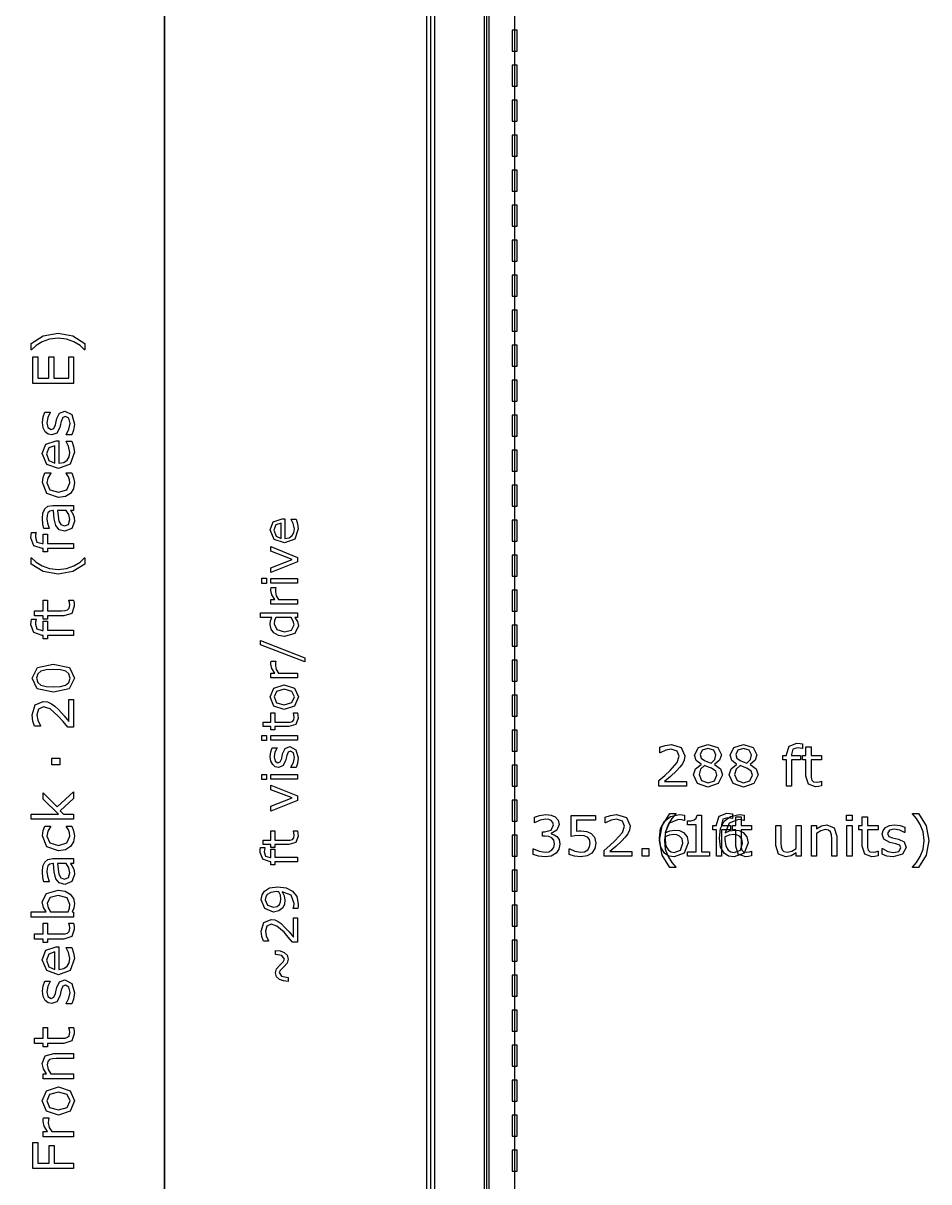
# Model space of a CAD drawing. Extents: x -17 to 192, y 167 to 459.
# Drawn here: x 138.58 to 172.82, y 370.01 to 413.81 of the extents above; entities that cross this region are included whole.
import ezdxf

# ---------------------------------------------------------------- set-up
doc = ezdxf.new("R2010")
doc.units = 0
doc.header["$MEASUREMENT"] = 0
doc.layers.add('Layer 1', color=7, linetype='Continuous')

msp = doc.modelspace()

# ---------------------------------------------------------------- linework, layer by layer
at = {"layer": 'Layer 1', "color": 7}
for points in [[(94.562067, 443.071168), (94.562067, 323.426942), (154.145953, 323.426942), (154.145953, 443.071168), (94.562067, 443.071168)], [(156.011469, 442.912522), (156.011469, 323.585589), (156.196471, 323.585589), (156.196471, 442.912522), (156.011469, 442.912522)], [(94.879361, 442.753876), (153.828659, 442.753876), (153.828659, 323.744236), (94.879361, 323.744236), (94.879361, 442.753876)]]:
    msp.add_lwpolyline(points, close=True, dxfattribs=at)
for points in [[(156.10397, 442.912522), (156.10397, 323.585589)], [(137.053994, 436.033364), (143.933152, 436.033364), (143.933152, 338.66682), (137.053994, 338.66682), (137.053994, 436.033364)], [(143.933152, 436.033364), (153.987306, 436.033364), (153.987306, 338.66682), (143.933152, 338.66682), (143.933152, 436.033364)], [(157.162302, 436.033364), (157.162302, 338.66682)], [(157.069801, 413.543809), (157.069801, 412.75006), (157.254803, 412.75006), (157.254803, 413.543809), (157.069801, 413.543809)], [(157.069801, 412.220894), (157.069801, 411.427145), (157.254803, 411.427145), (157.254803, 412.220894), (157.069801, 412.220894)], [(157.069801, 410.897979), (157.069801, 410.10423), (157.254803, 410.10423), (157.254803, 410.897979), (157.069801, 410.897979)], [(157.069801, 409.575064), (157.069801, 408.781315), (157.254803, 408.781315), (157.254803, 409.575064), (157.069801, 409.575064)], [(157.069801, 408.252149), (157.069801, 407.4584), (157.254803, 407.4584), (157.254803, 408.252149), (157.069801, 408.252149)], [(157.069801, 406.929234), (157.069801, 406.135485), (157.254803, 406.135485), (157.254803, 406.929234), (157.069801, 406.929234)], [(157.069801, 405.606319), (157.069801, 404.81257), (157.254803, 404.81257), (157.254803, 405.606319), (157.069801, 405.606319)], [(157.069801, 404.283404), (157.069801, 403.489655), (157.254803, 403.489655), (157.254803, 404.283404), (157.069801, 404.283404)], [(157.069801, 402.960489), (157.069801, 402.16674), (157.254803, 402.16674), (157.254803, 402.960489), (157.069801, 402.960489)], [(139.902461, 402.088522), (140.461602, 401.987237), (140.919452, 401.703017), (140.919452, 401.466339), (140.909107, 401.466339), (140.734442, 401.625502), (140.504999, 401.767094), (140.225946, 401.868381), (139.90245, 401.906621), (139.57999, 401.868381), (139.299905, 401.767094), (139.070461, 401.625502), (138.895797, 401.466339), (138.885452, 401.466339), (138.885452, 401.703017), (139.343305, 401.987237), (139.902443, 402.088522), (139.902461, 402.088522)], [(157.069801, 401.637574), (157.069801, 400.843825), (157.254803, 400.843825), (157.254803, 401.637574), (157.069801, 401.637574)], [(140.49364, 401.196586), (140.49364, 400.182696), (138.954717, 400.182696), (138.954717, 401.196586), (139.136618, 401.196586), (139.136618, 400.387336), (139.558297, 400.387336), (139.558297, 401.196586), (139.740198, 401.196586), (139.740198, 400.387336), (140.311739, 400.387336), (140.311739, 401.196586), (140.49364, 401.196586)], [(157.069801, 400.314659), (157.069801, 399.52091), (157.254803, 399.52091), (157.254803, 400.314659), (157.069801, 400.314659)], [(140.160845, 399.145036), (140.420261, 399.013777), (140.521546, 398.657211), (140.491574, 398.421566), (140.424393, 398.242766), (140.206319, 398.242766), (140.206319, 398.253111), (140.316906, 398.45775), (140.357213, 398.673758), (140.315872, 398.874262), (140.18565, 398.94661), (140.082295, 398.907335), (140.022352, 398.756441), (140.000656, 398.647919), (139.973785, 398.526997), (139.855961, 398.310989), (139.663725, 398.247944), (139.529367, 398.276884), (139.416713, 398.3668), (139.34023, 398.513561), (139.311293, 398.714065), (139.337142, 398.922837), (139.398118, 399.09957), (139.605858, 399.09957), (139.605858, 399.089225), (139.513873, 398.908359), (139.475633, 398.699584), (139.516974, 398.519753), (139.637897, 398.44637), (139.745383, 398.490813), (139.804295, 398.631372), (139.829087, 398.751263), (139.851815, 398.862882), (139.958267, 399.071654), (140.16084, 399.145036), (140.160845, 399.145036)], [(157.069801, 398.991744), (157.069801, 398.197995), (157.254803, 398.197995), (157.254803, 398.991744), (157.069801, 398.991744)], [(139.936568, 398.025726), (139.936568, 397.175134), (140.122605, 397.207172), (140.251795, 397.295022), (140.326209, 397.422146), (140.351001, 397.585444), (140.304492, 397.822121), (140.211473, 397.992653), (140.211473, 398.002998), (140.423346, 398.002998), (140.492592, 397.802495), (140.520498, 397.587521), (140.365468, 397.138971), (139.92312, 396.977739), (139.473535, 397.131734), (139.307136, 397.538946), (139.443563, 397.898612), (139.831135, 398.025736), (139.936568, 398.025726)], [(139.78774, 397.836591), (139.551063, 397.759076), (139.467346, 397.528598), (139.559331, 397.27952), (139.78774, 397.175134), (139.78774, 397.836591)], [(157.069801, 397.668829), (157.069801, 396.87508), (157.254803, 396.87508), (157.254803, 397.668829), (157.069801, 397.668829)], [(140.421292, 396.810298), (140.49364, 396.625296), (140.51949, 396.440294), (140.483316, 396.210851), (140.371694, 396.032051), (140.183591, 395.915264), (139.917976, 395.873923), (139.473559, 396.02895), (139.31233, 396.440294), (139.340233, 396.634599), (139.408448, 396.810298), (139.624453, 396.810298), (139.624453, 396.799953), (139.518001, 396.615983), (139.480792, 396.432015), (139.592415, 396.170533), (139.917976, 396.07545), (140.239402, 396.168467), (140.351024, 396.432015), (140.33552, 396.551906), (140.295213, 396.661459), (140.249737, 396.74104), (140.207364, 396.799953), (140.207364, 396.810298), (140.421292, 396.810298)], [(157.069801, 396.345914), (157.069801, 395.552165), (157.254803, 395.552165), (157.254803, 396.345914), (157.069801, 396.345914)], [(140.49364, 395.582466), (140.49364, 395.389199), (140.370651, 395.389199), (140.420261, 395.318917), (140.46987, 395.234169), (140.509142, 395.122547), (140.525678, 394.974753), (140.422327, 394.71017), (140.158776, 394.601649), (139.946903, 394.65746), (139.818747, 394.818692), (139.755702, 395.071905), (139.730911, 395.389199), (139.700939, 395.389199), (139.591383, 395.365439), (139.523171, 395.299293), (139.491132, 395.200075), (139.482877, 395.079152), (139.503541, 394.908621), (139.561419, 394.714316), (139.561419, 394.703971), (139.364016, 394.703971), (139.329909, 394.868303), (139.311309, 395.080176), (139.331972, 395.292049), (139.400187, 395.449145), (139.523176, 395.548364), (139.710244, 395.582469), (140.49364, 395.582466)], [(140.20942, 395.389199), (139.887994, 395.389199), (139.903498, 395.179392), (139.93347, 394.989223), (140.007884, 394.853831), (140.145343, 394.802155), (140.295205, 394.862099), (140.344815, 395.045032), (140.30554, 395.232102), (140.209422, 395.389199), (140.20942, 395.389199)], [(148.472901, 395.076858), (148.472901, 394.332589), (148.635683, 394.360624), (148.748727, 394.437491), (148.813838, 394.548724), (148.835534, 394.69161), (148.794838, 394.898704), (148.713447, 395.047918), (148.713447, 395.056967), (148.898838, 395.056967), (148.959427, 394.881527), (148.983848, 394.693425), (148.848196, 394.300942), (148.461141, 394.159867), (148.067753, 394.294611), (147.922156, 394.650919), (148.041528, 394.96563), (148.380655, 395.076864), (148.472901, 395.076858)], [(148.342679, 394.911364), (148.135585, 394.843538), (148.062335, 394.641871), (148.142821, 394.423926), (148.342679, 394.332589), (148.342679, 394.911364)], [(157.069801, 395.022999), (157.069801, 394.22925), (157.254803, 394.22925), (157.254803, 395.022999), (157.069801, 395.022999)], [(139.073573, 394.562377), (139.073573, 394.552032), (139.054973, 394.468317), (139.044627, 394.377367), (139.100436, 394.195466), (139.299908, 394.139655), (139.339182, 394.139655), (139.339182, 394.490021), (139.50248, 394.490021), (139.50248, 394.145857), (140.49364, 394.145857), (140.49364, 393.951552), (139.502488, 393.951552), (139.502488, 393.820295), (139.33919, 393.820295), (139.33919, 393.951552), (139.30095, 393.951552), (138.985723, 394.053872), (138.875136, 394.349461), (138.881327, 394.466248), (138.895799, 394.562369), (139.073573, 394.562377)], [(147.950197, 394.025114), (148.96034, 393.616355), (148.96034, 393.445434), (147.950197, 393.039387), (147.950197, 393.223872), (148.75415, 393.536774), (147.950197, 393.84696), (147.950197, 394.025114)], [(140.919452, 393.598093), (140.919452, 393.361416), (140.461602, 393.077196), (139.902461, 392.975911), (139.343323, 393.077196), (138.88547, 393.361416), (138.88547, 393.598093), (138.895815, 393.598093), (139.07048, 393.437899), (139.299924, 393.297339), (139.580008, 393.196052), (139.902469, 393.157811), (140.225964, 393.19502), (140.505017, 393.297339), (140.734461, 393.438931), (140.909125, 393.598093), (140.919452, 393.598093)], [(157.069801, 393.700084), (157.069801, 392.906335), (157.254803, 392.906335), (157.254803, 393.700084), (157.069801, 393.700084)], [(147.781086, 392.825963), (147.781086, 392.634244), (147.604738, 392.634244), (147.604738, 392.825963), (147.781086, 392.825963)], [(148.96034, 392.815113), (148.96034, 392.645097), (147.950197, 392.645097), (147.950197, 392.815113), (148.96034, 392.815113)], [(148.135585, 392.48322), (148.135585, 392.474171), (148.122937, 392.400017), (148.118413, 392.315914), (148.153682, 392.163985), (148.243212, 392.022909), (148.96034, 392.022909), (148.96034, 391.852893), (147.950197, 391.852893), (147.950197, 392.022909), (148.099411, 392.022909), (147.984561, 392.201063), (147.950197, 392.359321), (147.952922, 392.42353), (147.961071, 392.483215), (148.135585, 392.48322)], [(140.483305, 392.001295), (140.507065, 391.881405), (140.516378, 391.766684), (140.421292, 391.497966), (140.116403, 391.405984), (139.502488, 391.405984), (139.502488, 391.274724), (139.33919, 391.274724), (139.33919, 391.405984), (139.007427, 391.405984), (139.007427, 391.600285), (139.33919, 391.600285), (139.33919, 392.001295), (139.502488, 392.001295), (139.502488, 391.600285), (140.028553, 391.600285), (140.171179, 391.604413), (140.266263, 391.63335), (140.327241, 391.695363), (140.345841, 391.81732), (140.3324, 391.916539), (140.308641, 391.990953), (140.308641, 392.001298), (140.483305, 392.001295)], [(157.069801, 392.377169), (157.069801, 391.58342), (157.254803, 391.58342), (157.254803, 392.377169), (157.069801, 392.377169)], [(139.073573, 391.278859), (139.073573, 391.268514), (139.054973, 391.184797), (139.044627, 391.093847), (139.100436, 390.911946), (139.299908, 390.856135), (139.339182, 390.856135), (139.339182, 391.206501), (139.50248, 391.206501), (139.50248, 390.862337), (140.49364, 390.862337), (140.49364, 390.668035), (139.502488, 390.668035), (139.502488, 390.536775), (139.33919, 390.536775), (139.33919, 390.668035), (139.30095, 390.668035), (138.985723, 390.770352), (138.875136, 391.065941), (138.881327, 391.182731), (138.895799, 391.278849), (139.073573, 391.278859)], [(148.96034, 391.518294), (148.96034, 391.348278), (148.854533, 391.348278), (148.953106, 391.195444), (148.988375, 391.022717), (148.849107, 390.735139), (148.462956, 390.629332), (148.234158, 390.665503), (148.063237, 390.764981), (147.958335, 390.907866), (147.922161, 391.077882), (147.939333, 391.218958), (147.990881, 391.348278), (147.553182, 391.348278), (147.553182, 391.518294), (148.96034, 391.518294)], [(148.711648, 391.348278), (148.131968, 391.348278), (148.089465, 391.225289), (148.077718, 391.10682), (148.177195, 390.884353), (148.459349, 390.804772), (148.733362, 390.866266), (148.826509, 391.063412), (148.794857, 391.209914), (148.711658, 391.348278), (148.711648, 391.348278)], [(157.069801, 391.054254), (157.069801, 390.260505), (157.254803, 390.260505), (157.254803, 391.054254), (157.069801, 391.054254)], [(147.553187, 390.46836), (149.235252, 389.819949), (149.235252, 389.663501), (147.553187, 390.309197), (147.553187, 390.46836)], [(139.723661, 389.58284), (140.332408, 389.452618), (140.525678, 389.050573), (140.32931, 388.64543), (139.72573, 388.518309), (139.120081, 388.647499), (138.923713, 389.050573), (139.123182, 389.454684), (139.723661, 389.58284), (139.723661, 389.58284)], [(140.192883, 389.311023), (139.996512, 389.359598), (139.723661, 389.373039), (139.45081, 389.359598), (139.254442, 389.309989), (139.134551, 389.21077), (139.094245, 389.050573), (139.134551, 388.889344), (139.256508, 388.789091), (139.455977, 388.740516), (139.72573, 388.728107), (139.99548, 388.739484), (140.189782, 388.788062), (140.312774, 388.884179), (140.355147, 389.050576), (140.31484, 389.211807), (140.192883, 389.311026), (140.192883, 389.311023)], [(148.135579, 389.697865), (148.135579, 389.688816), (148.122932, 389.614661), (148.118408, 389.530556), (148.153677, 389.37863), (148.243206, 389.237551), (148.96034, 389.237551), (148.96034, 389.067535), (147.950197, 389.067535), (147.950197, 389.237551), (148.099411, 389.237551), (147.984561, 389.415706), (147.950197, 389.573966), (147.952922, 389.638172), (147.961071, 389.697859), (148.135579, 389.697865)], [(157.069801, 389.731339), (157.069801, 388.93759), (157.254803, 388.93759), (157.254803, 389.731339), (157.069801, 389.731339)], [(148.455714, 388.804381), (148.845485, 388.677773), (148.98837, 388.338646), (148.845485, 387.997713), (148.455714, 387.872009), (148.065946, 387.997713), (147.922156, 388.338646), (148.065946, 388.677773), (148.455714, 388.804381), (148.455714, 388.804381)], [(148.455714, 388.628939), (148.164519, 388.55207), (148.068658, 388.338646), (148.164519, 388.123413), (148.455714, 388.047452), (148.7442, 388.124318), (148.841868, 388.338646), (148.745102, 388.551165), (148.455714, 388.628939), (148.455714, 388.628939)], [(140.49364, 388.239256), (140.49364, 387.19746), (140.277632, 387.19746), (140.091598, 387.4145), (139.906596, 387.618105), (139.601707, 387.889924), (139.356759, 387.963304), (139.16969, 387.883722), (139.101478, 387.663581), (139.134551, 387.459977), (139.235836, 387.246035), (139.235836, 387.23569), (139.018796, 387.23569), (138.95265, 387.431026), (138.922678, 387.668738), (139.037399, 388.039773), (139.346424, 388.174131), (139.510756, 388.151404), (139.654414, 388.08629), (139.780507, 387.991207), (139.917966, 387.859947), (140.128804, 387.631538), (140.316906, 387.411397), (140.316906, 388.239253), (140.49364, 388.239256)], [(157.069801, 388.408424), (157.069801, 387.614675), (157.254803, 387.614675), (157.254803, 388.408424), (157.069801, 388.408424)], [(148.951291, 387.738167), (148.972087, 387.633265), (148.980237, 387.532883), (148.897036, 387.297756), (148.630257, 387.217269), (148.093082, 387.217269), (148.093082, 387.102419), (147.950197, 387.102419), (147.950197, 387.217269), (147.659904, 387.217269), (147.659904, 387.387285), (147.950197, 387.387285), (147.950197, 387.738167), (148.093082, 387.738167), (148.093082, 387.387285), (148.553388, 387.387285), (148.678186, 387.39091), (148.761387, 387.416231), (148.814743, 387.470491), (148.831014, 387.577203), (148.819267, 387.664021), (148.798471, 387.729132), (148.798471, 387.738181), (148.951291, 387.738167)], [(147.781086, 386.888091), (147.781086, 386.696372), (147.604738, 386.696372), (147.604738, 386.888091), (147.781086, 386.888091)], [(148.96034, 386.877238), (148.96034, 386.707225), (147.950197, 386.707225), (147.950197, 386.877238), (148.96034, 386.877238)], [(157.069801, 387.085509), (157.069801, 386.29176), (157.254803, 386.29176), (157.254803, 387.085509), (157.069801, 387.085509)], [(148.669143, 386.46215), (148.896131, 386.347297), (148.984758, 386.035301), (148.958538, 385.829114), (148.899758, 385.672663), (148.708941, 385.672663), (148.708941, 385.681712), (148.805707, 385.860771), (148.840976, 386.049776), (148.804802, 386.225218), (148.690857, 386.288522), (148.600422, 386.254156), (148.547972, 386.122123), (148.528974, 386.027167), (148.505453, 385.92136), (148.402358, 385.732356), (148.234152, 385.67719), (148.11659, 385.702511), (148.018017, 385.78119), (147.951096, 385.909605), (147.925775, 386.085045), (147.948397, 386.267721), (148.001753, 386.422364), (148.183524, 386.422364), (148.183524, 386.413316), (148.103041, 386.255055), (148.069579, 386.072379), (148.105753, 385.915024), (148.21156, 385.850817), (148.305611, 385.889703), (148.357157, 386.012695), (148.378853, 386.117596), (148.398749, 386.215265), (148.491896, 386.397941), (148.669145, 386.46215), (148.669143, 386.46215)], [(163.662156, 384.968845), (162.620361, 384.968845), (162.620361, 385.184853), (162.837401, 385.370887), (163.041006, 385.555889), (163.312822, 385.860778), (163.386204, 386.105726), (163.306623, 386.292795), (163.086479, 386.361007), (162.882875, 386.327934), (162.668936, 386.226649), (162.65859, 386.226649), (162.65859, 386.443689), (162.853927, 386.509835), (163.091639, 386.539807), (163.462674, 386.425086), (163.597032, 386.116061), (163.574304, 385.951729), (163.509193, 385.808071), (163.41411, 385.681978), (163.28285, 385.544519), (163.054441, 385.333681), (162.8343, 385.145579), (163.662156, 385.145579), (163.662156, 384.968845)], [(165.019176, 385.397758), (164.863115, 385.065997), (164.472442, 384.933706), (164.073498, 385.062896), (163.925705, 385.393625), (164.000119, 385.625135), (164.209925, 385.7905), (164.209925, 385.796691), (164.025958, 385.941383), (163.967046, 386.137754), (164.109672, 386.427142), (164.472442, 386.542897), (164.840376, 386.432309), (164.977835, 386.15119), (164.912724, 385.945519), (164.72152, 385.788423), (164.72152, 385.782231), (164.942696, 385.629268), (165.019176, 385.397758), (165.019176, 385.397758)], [(164.774231, 386.149134), (164.688447, 386.324833), (164.471407, 386.390979), (164.257468, 386.328968), (164.174786, 386.161535), (164.216127, 386.032344), (164.343249, 385.936227), (164.452805, 385.887652), (164.593364, 385.838042), (164.734956, 385.979634), (164.774231, 386.149134), (164.774231, 386.149134)], [(166.364829, 385.397755), (166.208768, 385.065995), (165.818093, 384.933703), (165.419152, 385.062894), (165.271358, 385.393622), (165.345772, 385.625133), (165.555579, 385.790497), (165.555579, 385.796688), (165.371609, 385.941381), (165.312699, 386.137752), (165.455325, 386.427139), (165.818093, 386.542894), (166.18603, 386.432306), (166.323488, 386.151187), (166.258377, 385.945516), (166.067174, 385.78842), (166.067174, 385.782229), (166.288349, 385.629265), (166.364829, 385.397755), (166.364829, 385.397755)], [(166.119884, 386.149131), (166.034101, 386.32483), (165.817061, 386.390976), (165.603119, 386.328966), (165.520437, 386.161532), (165.561778, 386.032342), (165.688902, 385.936224), (165.798455, 385.887649), (165.939015, 385.83804), (166.080609, 385.979631), (166.119884, 386.149131), (166.119884, 386.149131)], [(168.047411, 386.38891), (168.037065, 386.38891), (167.953351, 386.40751), (167.862401, 386.417855), (167.6805, 386.362046), (167.624689, 386.162575), (167.624689, 386.1233), (167.975055, 386.1233), (167.975055, 385.960002), (167.630891, 385.960002), (167.630891, 384.968845), (167.436586, 384.968845), (167.436586, 385.959997), (167.305329, 385.959997), (167.305329, 386.123295), (167.436586, 386.123295), (167.436586, 386.161535), (167.538906, 386.476762), (167.834495, 386.587349), (167.951282, 386.581158), (168.0474, 386.566686), (168.047411, 386.38891)], [(168.769847, 384.979177), (168.649959, 384.955417), (168.535236, 384.946104), (168.26652, 385.04119), (168.174535, 385.34608), (168.174535, 385.959994), (168.043278, 385.959994), (168.043278, 386.123292), (168.174535, 386.123292), (168.174535, 386.455055), (168.368839, 386.455055), (168.368839, 386.123292), (168.769847, 386.123292), (168.769847, 385.959994), (168.368839, 385.959994), (168.368839, 385.433929), (168.372967, 385.291303), (168.401907, 385.19622), (168.463917, 385.135241), (168.585874, 385.116641), (168.685093, 385.130082), (168.759507, 385.153841), (168.769852, 385.153841), (168.769847, 384.979177)], [(139.965509, 386.02544), (139.965509, 385.778428), (139.67302, 385.778428), (139.67302, 386.02544), (139.965509, 386.02544)], [(147.781086, 385.414927), (147.781086, 385.223208), (147.604738, 385.223208), (147.604738, 385.414927), (147.781086, 385.414927)], [(157.069801, 385.762594), (157.069801, 384.968845), (157.254803, 384.968845), (157.254803, 385.762594), (157.069801, 385.762594)], [(164.806269, 385.378123), (164.763896, 385.530049), (164.600598, 385.645804), (164.494146, 385.68818), (164.34015, 385.742957), (164.190288, 385.605498), (164.134477, 385.409127), (164.230595, 385.178651), (164.474508, 385.087701), (164.715319, 385.165216), (164.806269, 385.378123), (164.806269, 385.378123)], [(166.151922, 385.378121), (166.109549, 385.530047), (165.946251, 385.645802), (165.839796, 385.688177), (165.685801, 385.742954), (165.535941, 385.605495), (165.48013, 385.409124), (165.576248, 385.178649), (165.820162, 385.087698), (166.060972, 385.165213), (166.151922, 385.378121), (166.151922, 385.378121)], [(148.96034, 385.404074), (148.96034, 385.234059), (147.950197, 385.234059), (147.950197, 385.404074), (148.96034, 385.404074)], [(147.950197, 385.009785), (148.96034, 384.601025), (148.96034, 384.430105), (147.950197, 384.024057), (147.950197, 384.208543), (148.75415, 384.521444), (147.950197, 384.83163), (147.950197, 385.009785)], [(140.49364, 384.759368), (140.49364, 384.503053), (139.988244, 384.040033), (140.108135, 383.913943), (140.49364, 383.913943), (140.49364, 383.719641), (138.88547, 383.719641), (138.88547, 383.913943), (139.916931, 383.913943), (139.33919, 384.47515), (139.33919, 384.720096), (139.872489, 384.183693), (140.49364, 384.759368)], [(157.069801, 384.439679), (157.069801, 383.64593), (157.254803, 383.64593), (157.254803, 384.439679), (157.069801, 384.439679)], [(158.76427, 383.064054), (158.845918, 382.952434), (158.877956, 382.778802), (158.839716, 382.585532), (158.732229, 382.432568), (158.549296, 382.325081), (158.319853, 382.290977), (158.067671, 382.32198), (157.864066, 382.388126), (157.864066, 382.604134), (157.879571, 382.604134), (158.086276, 382.508017), (158.315717, 382.469777), (158.454211, 382.491472), (158.573066, 382.555552), (158.643348, 382.655802), (158.667107, 382.794296), (158.640236, 382.930722), (158.567889, 383.016503), (158.455234, 383.059913), (158.312608, 383.072322), (158.219589, 383.072322), (158.219589, 383.243888), (158.291936, 383.243888), (158.542049, 383.308999), (158.636101, 383.501237), (158.612341, 383.598387), (158.546195, 383.667634), (158.45111, 383.704842), (158.336389, 383.715187), (158.127617, 383.680048), (157.918843, 383.580829), (157.908497, 383.580829), (157.908497, 383.796835), (158.103834, 383.862981), (158.341546, 383.893987), (158.539983, 383.873323), (158.695013, 383.807177), (158.807667, 383.687287), (158.845907, 383.522957), (158.754957, 383.298681), (158.542049, 383.178793), (158.542049, 383.16432), (158.655738, 383.129181), (158.764259, 383.064067), (158.76427, 383.064054)], [(160.232912, 382.811874), (160.193637, 382.606201), (160.086151, 382.440836), (159.908385, 382.329217), (159.670673, 382.290977), (159.427794, 382.317848), (159.230391, 382.380893), (159.230391, 382.598967), (159.244864, 382.598967), (159.443301, 382.506982), (159.666543, 382.469777), (159.808137, 382.49044), (159.931126, 382.562788), (159.999341, 382.66924), (160.0231, 382.812901), (159.995195, 382.947262), (159.919746, 383.035111), (159.788489, 383.089888), (159.616923, 383.106424), (159.441224, 383.094015), (159.296532, 383.069224), (159.296532, 383.861941), (160.222572, 383.861941), (160.222572, 383.681072), (159.496001, 383.681072), (159.496001, 383.271796), (159.586951, 383.277988), (159.667567, 383.280104), (159.886673, 383.258409), (160.059274, 383.183995), (160.18743, 383.037233), (160.232907, 382.811925), (160.232912, 382.811874)], [(161.590966, 382.323015), (160.549171, 382.323015), (160.549171, 382.539023), (160.766211, 382.725057), (160.969815, 382.910059), (161.241635, 383.214948), (161.315014, 383.459896), (161.235433, 383.646965), (161.015292, 383.715177), (160.811687, 383.682104), (160.597746, 383.580819), (160.5874, 383.580819), (160.5874, 383.797859), (160.782737, 383.864005), (161.020449, 383.893977), (161.391484, 383.779256), (161.525845, 383.470231), (161.503117, 383.305899), (161.438006, 383.162241), (161.34292, 383.036148), (161.211663, 382.898689), (160.983254, 382.687851), (160.76311, 382.499749), (161.590966, 382.499749), (161.590966, 382.323015)], [(163.729334, 382.822209), (163.574304, 382.43877), (163.196035, 382.290977), (162.98933, 382.326116), (162.824997, 382.430502), (162.687539, 382.657879), (162.639996, 382.998943), (162.683406, 383.36171), (162.823965, 383.642829), (163.058576, 383.82473), (163.393438, 383.890876), (163.495758, 383.885716), (163.579474, 383.867116), (163.579474, 383.669711), (163.569129, 383.669711), (163.48128, 383.698651), (163.362424, 383.713123), (163.007925, 383.573596), (162.853929, 383.198425), (163.024461, 383.278009), (163.219797, 383.305912), (163.392396, 383.287312), (163.546393, 383.214964), (163.682818, 383.055801), (163.729326, 382.822225), (163.729334, 382.822209)], [(163.263213, 381.897203), (163.026535, 381.897203), (162.742315, 382.355053), (162.64103, 382.914194), (162.742315, 383.473332), (163.026535, 383.931185), (163.263213, 383.931185), (163.263213, 383.92084), (163.103016, 383.746175), (162.962456, 383.516731), (162.861171, 383.236647), (162.822931, 382.914186), (162.860139, 382.590691), (162.962456, 382.311638), (163.10405, 382.082194), (163.263213, 381.90753), (163.263213, 381.897203)], [(164.535487, 382.323015), (163.702463, 382.323015), (163.702463, 382.480111), (164.022857, 382.480111), (164.022857, 383.511572), (163.702463, 383.511572), (163.702463, 383.652132), (163.841988, 383.662477), (163.954642, 383.694515), (164.029056, 383.759629), (164.061097, 383.867116), (164.221294, 383.867116), (164.221294, 382.480122), (164.535487, 382.480122), (164.535487, 382.323015)], [(165.400549, 383.743095), (165.390204, 383.743095), (165.306487, 383.761696), (165.215536, 383.772041), (165.033636, 383.716232), (164.977825, 383.516761), (164.977825, 383.477486), (165.328191, 383.477486), (165.328191, 383.314188), (164.984037, 383.314188), (164.984037, 382.323015), (164.789732, 382.323015), (164.789732, 383.314167), (164.658475, 383.314167), (164.658475, 383.477465), (164.789732, 383.477465), (164.789732, 383.515705), (164.892052, 383.830932), (165.187641, 383.941519), (165.304431, 383.935328), (165.400549, 383.920856), (165.400549, 383.743095)], [(165.991725, 382.822209), (165.836698, 382.43877), (165.458426, 382.290977), (165.251721, 382.326116), (165.087388, 382.430502), (164.94993, 382.657879), (164.902389, 382.998943), (164.945797, 383.36171), (165.086356, 383.642829), (165.320968, 383.82473), (165.655829, 383.890876), (165.758149, 383.885716), (165.841865, 383.867116), (165.841865, 383.669711), (165.83152, 383.669711), (165.743671, 383.698651), (165.624815, 383.713123), (165.270316, 383.573596), (165.116321, 383.198425), (165.286852, 383.278009), (165.482189, 383.305912), (165.654789, 383.287312), (165.808784, 383.214964), (165.945209, 383.055801), (165.991717, 382.822225), (165.991725, 382.822209)], [(166.122985, 382.333363), (166.003094, 382.309603), (165.888374, 382.30029), (165.619655, 382.395376), (165.527673, 382.700265), (165.527673, 383.31418), (165.396413, 383.31418), (165.396413, 383.477478), (165.527673, 383.477478), (165.527673, 383.809241), (165.721975, 383.809241), (165.721975, 383.477478), (166.122985, 383.477478), (166.122985, 383.31418), (165.721975, 383.31418), (165.721975, 382.788115), (165.726102, 382.645489), (165.75504, 382.550406), (165.817053, 382.489427), (165.939007, 382.470827), (166.038226, 382.484268), (166.11264, 382.508027), (166.122985, 382.508027), (166.122985, 382.333363)], [(169.929466, 383.670735), (169.710357, 383.670735), (169.710357, 383.872273), (169.929466, 383.872273), (169.929466, 383.670735)], [(170.900981, 382.33336), (170.781093, 382.309601), (170.66637, 382.300287), (170.397654, 382.395373), (170.305669, 382.700263), (170.305669, 383.314177), (170.174412, 383.314177), (170.174412, 383.477475), (170.305669, 383.477475), (170.305669, 383.809239), (170.499973, 383.809239), (170.499973, 383.477475), (170.900981, 383.477475), (170.900981, 383.314177), (170.499973, 383.314177), (170.499973, 382.788112), (170.504101, 382.645486), (170.533041, 382.550403), (170.595051, 382.489424), (170.717008, 382.470824), (170.816227, 382.484265), (170.890641, 382.508025), (170.900986, 382.508025), (170.900981, 382.33336)], [(172.821274, 382.914205), (172.719989, 382.355064), (172.435768, 381.897214), (172.199091, 381.897214), (172.199091, 381.907559), (172.358254, 382.082223), (172.499848, 382.311667), (172.601133, 382.59072), (172.639373, 382.914215), (172.601133, 383.236676), (172.499848, 383.516761), (172.358254, 383.746204), (172.199091, 383.920869), (172.199091, 383.931214), (172.435768, 383.931214), (172.719989, 383.473361), (172.821274, 382.914223), (172.821274, 382.914205)], [(140.421292, 383.462292), (140.49364, 383.27729), (140.51949, 383.092288), (140.483316, 382.862847), (140.371694, 382.684045), (140.183591, 382.567258), (139.917976, 382.525917), (139.473559, 382.680946), (139.31233, 383.092288), (139.340233, 383.286593), (139.408448, 383.462292), (139.624453, 383.462292), (139.624453, 383.451947), (139.518001, 383.267979), (139.480792, 383.084009), (139.592415, 382.822527), (139.917976, 382.727444), (140.239402, 382.820461), (140.351024, 383.084009), (140.33552, 383.2039), (140.295213, 383.313453), (140.249737, 383.393034), (140.207364, 383.451947), (140.207364, 383.462292), (140.421292, 383.462292)], [(148.951297, 383.279788), (148.972093, 383.174886), (148.980242, 383.074506), (148.897041, 382.839376), (148.630262, 382.75889), (148.093087, 382.75889), (148.093087, 382.64404), (147.950202, 382.64404), (147.950202, 382.75889), (147.659909, 382.75889), (147.659909, 382.928906), (147.950202, 382.928906), (147.950202, 383.279788), (148.093087, 383.279788), (148.093087, 382.928906), (148.553393, 382.928906), (148.678191, 382.93253), (148.761392, 382.957851), (148.814748, 383.012112), (148.83102, 383.118823), (148.819272, 383.205638), (148.798476, 383.270749), (148.798476, 383.279798), (148.951297, 383.279788)], [(167.998836, 382.323015), (167.804534, 382.323015), (167.804534, 382.451174), (167.616431, 382.332318), (167.417994, 382.290977), (167.134808, 382.401564), (167.033521, 382.728158), (167.033521, 383.477465), (167.227825, 383.477465), (167.227825, 382.820143), (167.23608, 382.669246), (167.271219, 382.562793), (167.343567, 382.496648), (167.472758, 382.475984), (167.637087, 382.515256), (167.804521, 382.615509), (167.804521, 383.47747), (167.998823, 383.47747), (167.998836, 382.323015)], [(169.346556, 382.323015), (169.152254, 382.323015), (169.152254, 382.98034), (169.14294, 383.129168), (169.108833, 383.238721), (169.034419, 383.3028), (168.908329, 383.324496), (168.74193, 383.285221), (168.575534, 383.184968), (168.575534, 382.323015), (168.38123, 382.323015), (168.38123, 383.477465), (168.575534, 383.477465), (168.575534, 383.349309), (168.763637, 383.46713), (168.963106, 383.509506), (169.248361, 383.396849), (169.346545, 383.072322), (169.346556, 382.323015)], [(169.917063, 382.323015), (169.722761, 382.323015), (169.722761, 383.477465), (169.917063, 383.477465), (169.917063, 382.323015)], [(171.960347, 382.655821), (171.829088, 382.396405), (171.472522, 382.29512), (171.236877, 382.325092), (171.058077, 382.392272), (171.058077, 382.610347), (171.068422, 382.610347), (171.273061, 382.499759), (171.489069, 382.459453), (171.689573, 382.500794), (171.761921, 382.631016), (171.722646, 382.73437), (171.571751, 382.794314), (171.46323, 382.81601), (171.342308, 382.842881), (171.1263, 382.960705), (171.063255, 383.15294), (171.092195, 383.287298), (171.182111, 383.399952), (171.328872, 383.476435), (171.529376, 383.505373), (171.738148, 383.479523), (171.914881, 383.418547), (171.914881, 383.210807), (171.904536, 383.210807), (171.72367, 383.302792), (171.514895, 383.341032), (171.335063, 383.299691), (171.261681, 383.178769), (171.306123, 383.071282), (171.446683, 383.01237), (171.566574, 382.987579), (171.678193, 382.964851), (171.886965, 382.858399), (171.960347, 382.655826), (171.960347, 382.655821)], [(157.069801, 383.116764), (157.069801, 382.323015), (157.254803, 382.323015), (157.254803, 383.116764), (157.069801, 383.116764)], [(163.519528, 382.813954), (163.49059, 382.973117), (163.397573, 383.08267), (163.292153, 383.12608), (163.171231, 383.136425), (163.007933, 383.115761), (162.852903, 383.051685), (162.849807, 383.007243), (162.848749, 382.954532), (162.881822, 382.696151), (162.974839, 382.547323), (163.077158, 382.480143), (163.198081, 382.459479), (163.433723, 382.550429), (163.519507, 382.813978), (163.519528, 382.813954)], [(165.781919, 382.813954), (165.752981, 382.973117), (165.659964, 383.08267), (165.554544, 383.12608), (165.433622, 383.136425), (165.270324, 383.115761), (165.115294, 383.051685), (165.112198, 383.007243), (165.11114, 382.954532), (165.144213, 382.696151), (165.23723, 382.547323), (165.339549, 382.480143), (165.460472, 382.459479), (165.696117, 382.550429), (165.781898, 382.813978), (165.781919, 382.813954)], [(147.717782, 382.647657), (147.717782, 382.638608), (147.70151, 382.565358), (147.692461, 382.485777), (147.741295, 382.326611), (147.915832, 382.277777), (147.950197, 382.277777), (147.950197, 382.58435), (148.093082, 382.58435), (148.093082, 382.283204), (148.96034, 382.283204), (148.96034, 382.113188), (148.093082, 382.113188), (148.093082, 381.998338), (147.950197, 381.998338), (147.950197, 382.113188), (147.916735, 382.113188), (147.640912, 382.202718), (147.544149, 382.461358), (147.549573, 382.563548), (147.56222, 382.647651), (147.717782, 382.647657)], [(162.236922, 382.323015), (161.989907, 382.323015), (161.989907, 382.61757), (162.236922, 382.61757), (162.236922, 382.323015)], [(140.49364, 382.234463), (140.49364, 382.041193), (140.370651, 382.041193), (140.420261, 381.970911), (140.46987, 381.886163), (140.509142, 381.774541), (140.525678, 381.626747), (140.422327, 381.362164), (140.158776, 381.253643), (139.946903, 381.309454), (139.818747, 381.470686), (139.755702, 381.723899), (139.730911, 382.041193), (139.700939, 382.041193), (139.591383, 382.017407), (139.523171, 381.951261), (139.491132, 381.852042), (139.482877, 381.73112), (139.503541, 381.560588), (139.561419, 381.366286), (139.561419, 381.355941), (139.364016, 381.355941), (139.329909, 381.520274), (139.311309, 381.732146), (139.331972, 381.944019), (139.400187, 382.101115), (139.523176, 382.200334), (139.710244, 382.234441), (140.49364, 382.234463)], [(140.20942, 382.041193), (139.887994, 382.041193), (139.903498, 381.831386), (139.93347, 381.641217), (140.007884, 381.505825), (140.145343, 381.454149), (140.295205, 381.514093), (140.344815, 381.697028), (140.30554, 381.884096), (140.209422, 382.041193), (140.20942, 382.041193)], [(157.069801, 381.793849), (157.069801, 381.0001), (157.254803, 381.0001), (157.254803, 381.793849), (157.069801, 381.793849)], [(139.90762, 381.034536), (140.168068, 380.993195), (140.362372, 380.883642), (140.485361, 380.72241), (140.525668, 380.52914), (140.501908, 380.357577), (140.439895, 380.212882), (140.49364, 380.200481), (140.49364, 380.01858), (138.88547, 380.01858), (138.88547, 380.212882), (139.460113, 380.212882), (139.350559, 380.386514), (139.307149, 380.59322), (139.464245, 380.91568), (139.907631, 381.034536), (139.90762, 381.034536)], [(148.206122, 381.163642), (148.526257, 381.122947), (148.771332, 381.001765), (148.930498, 380.795576), (148.986565, 380.504381), (148.981142, 380.415756), (148.965769, 380.341599), (148.793042, 380.341599), (148.793042, 380.350647), (148.819262, 380.424805), (148.831009, 380.531516), (148.711637, 380.844415), (148.380649, 380.97645), (148.452997, 380.818189), (148.474693, 380.656315), (148.458421, 380.505291), (148.395117, 380.370544), (148.254943, 380.250267), (148.051468, 380.210477), (147.715959, 380.346126), (147.586641, 380.677114), (147.617388, 380.85798), (147.70782, 381.00358), (147.901349, 381.122047), (148.206109, 381.163648), (148.206122, 381.163642)], [(139.91278, 380.834033), (139.599619, 380.765818), (139.492132, 380.545677), (139.529341, 380.374113), (139.623392, 380.212882), (140.28485, 380.212882), (140.336525, 380.354476), (140.350998, 380.489868), (140.245578, 380.742048), (139.912782, 380.834033), (139.91278, 380.834033)], [(148.167237, 380.980966), (147.942058, 380.952026), (147.810023, 380.872445), (147.752146, 380.781108), (147.734048, 380.675299), (147.815439, 380.469112), (148.044237, 380.394052), (148.184408, 380.418473), (148.279364, 380.500769), (148.317345, 380.590296), (148.326394, 380.698818), (148.307397, 380.841703), (148.252231, 380.977355), (148.215153, 380.979207), (148.167223, 380.981059), (148.167237, 380.980966)], [(157.069801, 380.470934), (157.069801, 379.677185), (157.254803, 379.677185), (157.254803, 380.470934), (157.069801, 380.470934)], [(140.483295, 379.783969), (140.507054, 379.664078), (140.516368, 379.549358), (140.421282, 379.280639), (140.116392, 379.188657), (139.502478, 379.188657), (139.502478, 379.057398), (139.33918, 379.057398), (139.33918, 379.188657), (139.007416, 379.188657), (139.007416, 379.382959), (139.33918, 379.382959), (139.33918, 379.783969), (139.502478, 379.783969), (139.502478, 379.382959), (140.028543, 379.382959), (140.171169, 379.387086), (140.266252, 379.416024), (140.327231, 379.478037), (140.345831, 379.599991), (140.33239, 379.69921), (140.30863, 379.773624), (140.30863, 379.783969), (140.483295, 379.783969)], [(148.96034, 379.988005), (148.96034, 379.076434), (148.771332, 379.076434), (148.608553, 379.266344), (148.446676, 379.444498), (148.179897, 379.682337), (147.965569, 379.746546), (147.801885, 379.676913), (147.7422, 379.484289), (147.771137, 379.306135), (147.859762, 379.118937), (147.859762, 379.109888), (147.669852, 379.109888), (147.611975, 379.280809), (147.585755, 379.488805), (147.686135, 379.813462), (147.956531, 379.931027), (148.100321, 379.91113), (148.226024, 379.854157), (148.336353, 379.770959), (148.45663, 379.656106), (148.641115, 379.456248), (148.805704, 379.263624), (148.805704, 379.987999), (148.96034, 379.988005)], [(139.936558, 378.889967), (139.936558, 378.039375), (140.122594, 378.071413), (140.251785, 378.159263), (140.326199, 378.286387), (140.35099, 378.449685), (140.304482, 378.686362), (140.211462, 378.856894), (140.211462, 378.867239), (140.423335, 378.867239), (140.492582, 378.666735), (140.520487, 378.451762), (140.365457, 378.003212), (139.923109, 377.84198), (139.473524, 377.995975), (139.307125, 378.403187), (139.443552, 378.762853), (139.831124, 378.889977), (139.936558, 378.889967)], [(157.069801, 379.148019), (157.069801, 378.35427), (157.254803, 378.35427), (157.254803, 379.148019), (157.069801, 379.148019)], [(139.78773, 378.700832), (139.551052, 378.623317), (139.467336, 378.392839), (139.559321, 378.143761), (139.78773, 378.039375), (139.78773, 378.700832)], [(148.122019, 378.761723), (148.298367, 378.740927), (148.453007, 378.682145), (148.562431, 378.581765), (148.602222, 378.432548), (148.566953, 378.281524), (148.438537, 378.139543), (148.296557, 378.005701), (148.267619, 377.918886), (148.347201, 377.788661), (148.603126, 377.735305), (148.603126, 377.584281), (148.427687, 377.604178), (148.272141, 377.66296), (148.164525, 377.764245), (148.122924, 377.913462), (148.158193, 378.063581), (148.286608, 378.207372), (148.416834, 378.325839), (148.457529, 378.427124), (148.36619, 378.56368), (148.122019, 378.610705), (148.122019, 378.761723)], [(140.160834, 377.645601), (140.42025, 377.514342), (140.521535, 377.157776), (140.491563, 376.922131), (140.424383, 376.743331), (140.206308, 376.743331), (140.206308, 376.753676), (140.316896, 376.958315), (140.357202, 377.174323), (140.315861, 377.374827), (140.185639, 377.447174), (140.082285, 377.4079), (140.022341, 377.257005), (140.000645, 377.148484), (139.973774, 377.027562), (139.85595, 376.811554), (139.663715, 376.748509), (139.529357, 376.777449), (139.416703, 376.867365), (139.34022, 377.014126), (139.311282, 377.21463), (139.337132, 377.423402), (139.398108, 377.600135), (139.605848, 377.600135), (139.605848, 377.58979), (139.513863, 377.408921), (139.475623, 377.200149), (139.516964, 377.020315), (139.637886, 376.946935), (139.745373, 376.991377), (139.804285, 377.131937), (139.829076, 377.251825), (139.851804, 377.363447), (139.958256, 377.572219), (140.160829, 377.645601), (140.160834, 377.645601)], [(157.069801, 377.825104), (157.069801, 377.031355), (157.254803, 377.031355), (157.254803, 377.825104), (157.069801, 377.825104)], [(157.069801, 376.502189), (157.069801, 375.70844), (157.254803, 375.70844), (157.254803, 376.502189), (157.069801, 376.502189)], [(140.483295, 375.842095), (140.507054, 375.722204), (140.516368, 375.607484), (140.421282, 375.338768), (140.116392, 375.246783), (139.502478, 375.246783), (139.502478, 375.115526), (139.33918, 375.115526), (139.33918, 375.246783), (139.007416, 375.246783), (139.007416, 375.441085), (139.33918, 375.441085), (139.33918, 375.842095), (139.502478, 375.842095), (139.502478, 375.441085), (140.028543, 375.441085), (140.171169, 375.445213), (140.266252, 375.47415), (140.327231, 375.536163), (140.345831, 375.65812), (140.33239, 375.757338), (140.30863, 375.831752), (140.30863, 375.842098), (140.483295, 375.842095)], [(157.069801, 375.179274), (157.069801, 374.385525), (157.254803, 374.385525), (157.254803, 375.179274), (157.069801, 375.179274)], [(140.49364, 374.868512), (140.49364, 374.67421), (139.836315, 374.67421), (139.687487, 374.664896), (139.577934, 374.630789), (139.513855, 374.556375), (139.492159, 374.430285), (139.531434, 374.263889), (139.631687, 374.09749), (140.49364, 374.09749), (140.49364, 373.903186), (139.33919, 373.903186), (139.33919, 374.09749), (139.467346, 374.09749), (139.349525, 374.285593), (139.307149, 374.485062), (139.419806, 374.770317), (139.744333, 374.868501), (140.49364, 374.868512)], [(139.916931, 373.602442), (140.362383, 373.457747), (140.525678, 373.070175), (140.362383, 372.680534), (139.916931, 372.536874), (139.471482, 372.680534), (139.307149, 373.070175), (139.471482, 373.457747), (139.916931, 373.602442), (139.916931, 373.602442)], [(157.069801, 373.856359), (157.069801, 373.06261), (157.254803, 373.06261), (157.254803, 373.856359), (157.069801, 373.856359)], [(139.916931, 373.401936), (139.584136, 373.314086), (139.474583, 373.070175), (139.584136, 372.824195), (139.916931, 372.737377), (140.246628, 372.82523), (140.358248, 373.070175), (140.24766, 373.313055), (139.916931, 373.401936), (139.916931, 373.401936)], [(139.551063, 372.435589), (139.551063, 372.425244), (139.53659, 372.340492), (139.531431, 372.244375), (139.571738, 372.070742), (139.674057, 371.909513), (140.49364, 371.909513), (140.49364, 371.715209), (139.33919, 371.715209), (139.33919, 371.909513), (139.509722, 371.909513), (139.378465, 372.113118), (139.33919, 372.293984), (139.342286, 372.367366), (139.351573, 372.435578), (139.551063, 372.435589)], [(157.069801, 372.533444), (157.069801, 371.739695), (157.254803, 371.739695), (157.254803, 372.533444), (157.069801, 372.533444)], [(139.136618, 371.497145), (139.136618, 370.7189), (139.5707, 370.7189), (139.5707, 371.387591), (139.752601, 371.387591), (139.752601, 370.7189), (140.49364, 370.7189), (140.49364, 370.514261), (138.954717, 370.514261), (138.954717, 371.497145), (139.136618, 371.497145)], [(157.069801, 371.210529), (157.069801, 370.41678), (157.254803, 370.41678), (157.254803, 371.210529), (157.069801, 371.210529)]]:
    msp.add_lwpolyline(points, dxfattribs=at)

doc.saveas('drawing.dxf')
